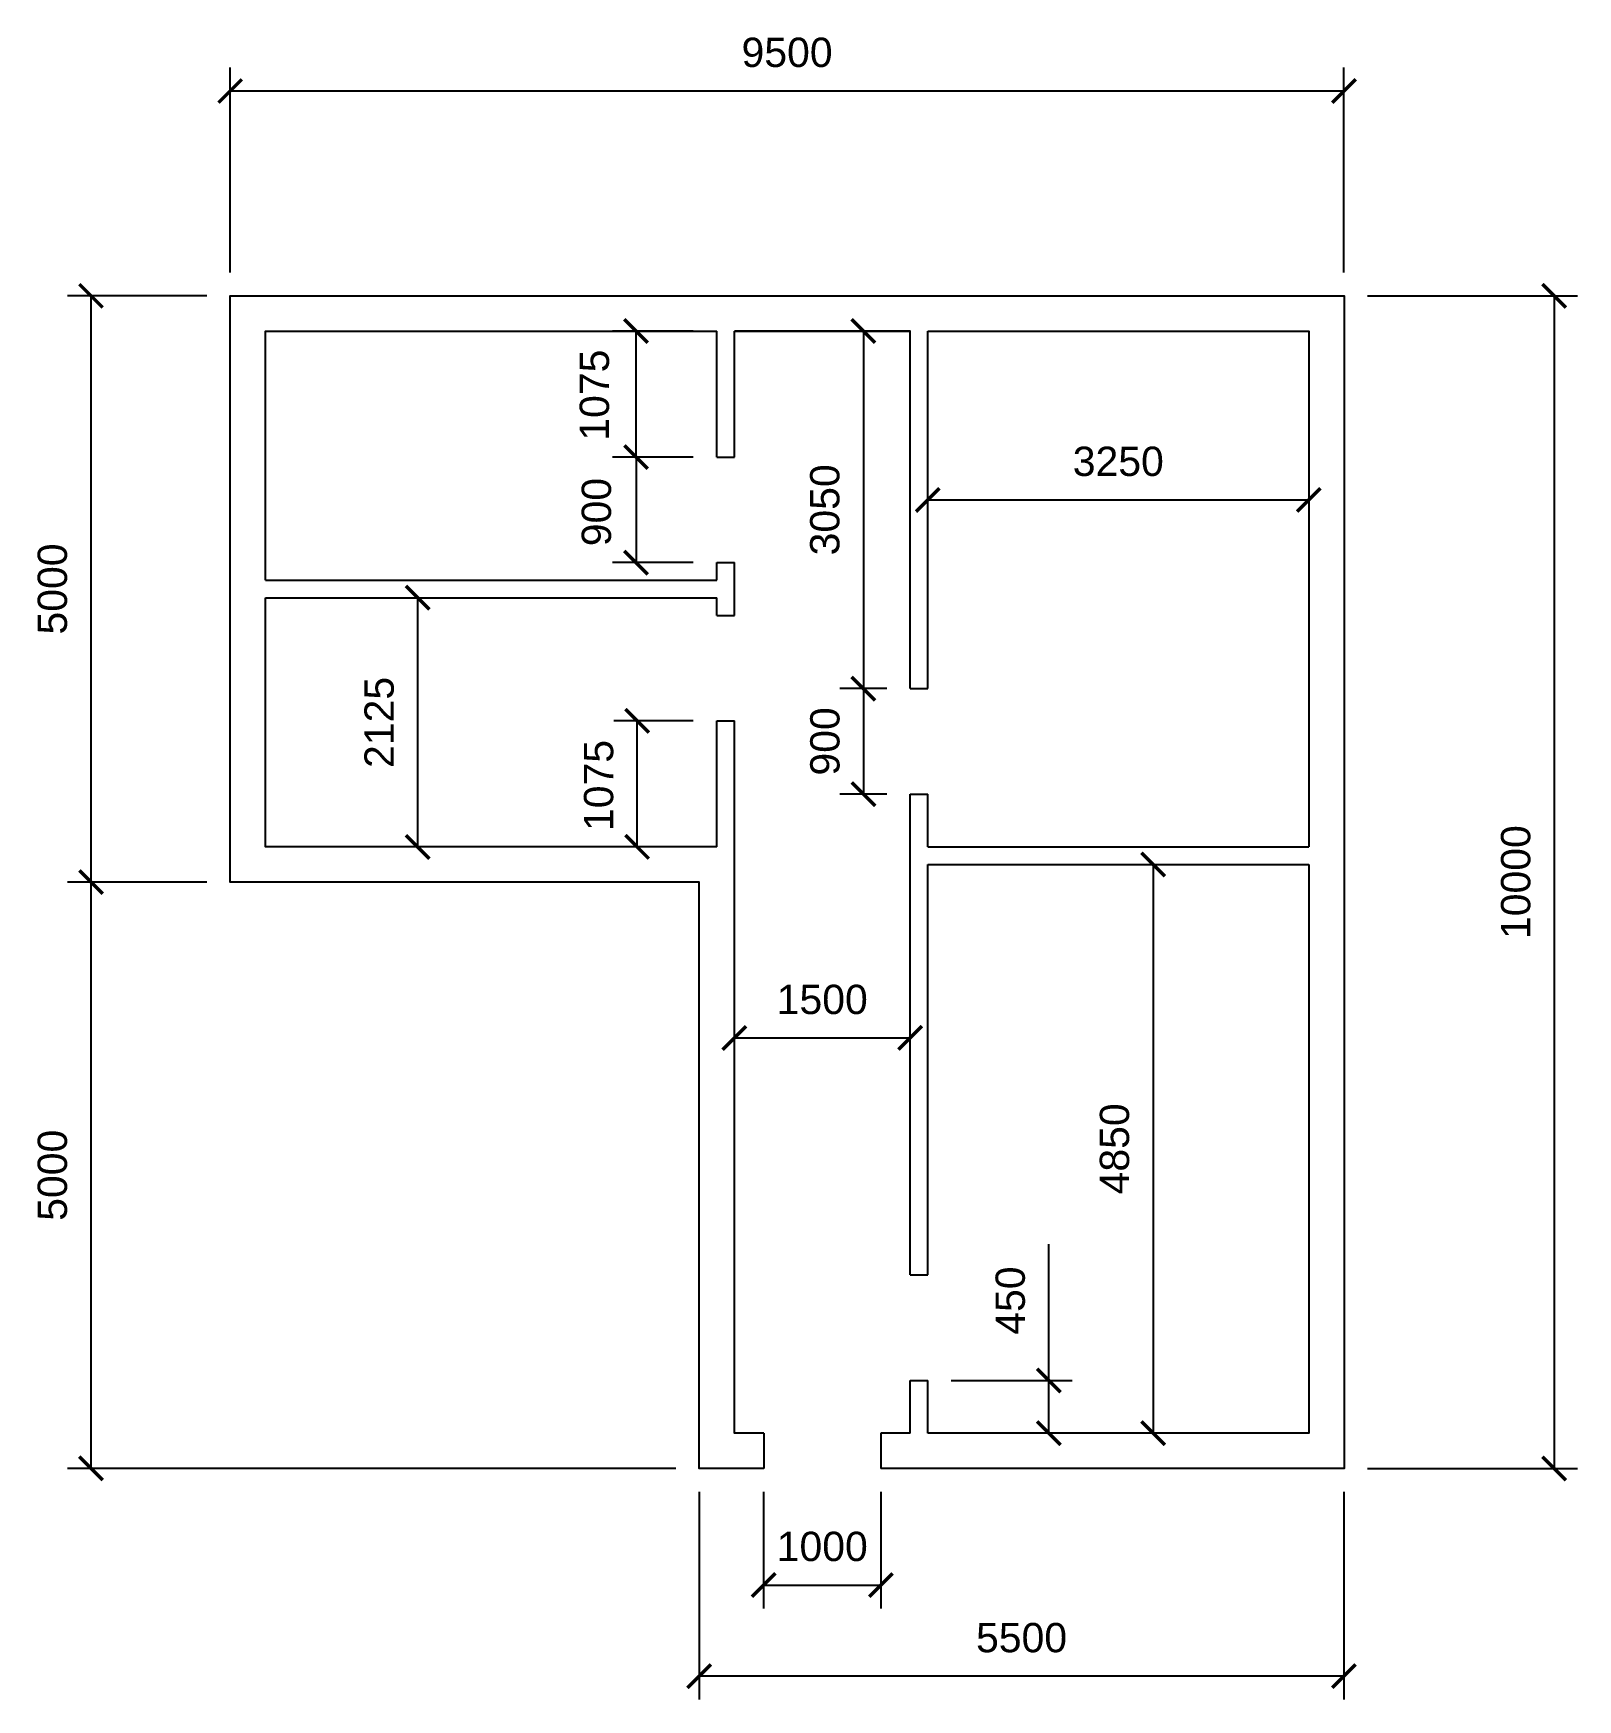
# Model space of a CAD drawing. Header units: millimetres. Extents: x 10545 to 23717, y 21176 to 35387.
import ezdxf

# ---------------------------------------------------------------- set-up
doc = ezdxf.new("R2010")
doc.units = ezdxf.units.MM
doc.layers.add('Dimensions', color=1, linetype='Continuous')
doc.layers.add('Walls', color=7, linetype='Continuous')
doc.styles.add('Annotative', font='arial.ttf')
doc.dimstyles.new('AEC', dxfattribs={"dimscale": 0, "dimtxt": 250, "dimasz": 200, "dimexe": 200, "dimexo": 200, "dimgap": 200, "dimtad": 1, "dimdec": 0, "dimtxsty": 'Annotative', "dimblk": 'ARCHTICK', "dimcen": 250, "dimclrd": 1, "dimclre": 1, "dimclrt": 7, "dimadec": 0, "dimazin": 0, "dimtfac": 1, "dimtdec": 0, "dimtmove": 0, "dimatfit": 3, "dimfxl": 1, "dimarcsym": 0})

# ---------------------------------------------------------------- blocks, each defined once
blk = doc.blocks.new('_ArchTick')
at = {"color": 0, "linetype": 'ByBlock', "const_width": 0.15}
blk.add_lwpolyline([(-0.5, -0.5), (0.5, 0.5)], dxfattribs=at)
blk = doc.blocks.new('*D5')
at = {"layer": 'Defpoints', "color": 0, "transparency": 16777216}
for p in [(21724, 33148), (21724, 23148), (23517, 23148)]:
    blk.add_point(p, dxfattribs=at)
at = {"layer": 'Dimensions', "color": 1, "lineweight": -2, "transparency": 16777216}
for p, q in [((21924, 33148), (23717, 33148)), ((23517, 33148), (23517, 23148)), ((21924, 23148), (23717, 23148))]:
    blk.add_line(p, q, dxfattribs=at)
at = {"layer": 'Dimensions', "color": 1, "lineweight": -2, "transparency": 16777216, "xscale": 200, "yscale": 200, "zscale": 200}
for p, rotation in [((23517, 33148), 90), ((23517, 23148), 270)]:
    blk.add_blockref('_ArchTick', p, dxfattribs=dict(at, rotation=rotation))
at = {"layer": 'Dimensions', "color": 7, "transparency": 16777216, "insert": (23190, 28148), "char_height": 250, "attachment_point": 5, "rotation": 90, "style": 'Annotative'}
blk.add_mtext('10000', dxfattribs=at)
blk = doc.blocks.new('*D6')
at = {"layer": 'Defpoints', "color": 0, "transparency": 16777216}
for p in [(12524, 30573), (12524, 28448), (13823, 28448)]:
    blk.add_point(p, dxfattribs=at)
at = {"layer": 'Walls', "color": 1, "lineweight": -2, "transparency": 16777216}
blk.add_line((13823, 30573), (13823, 28448), dxfattribs=at)
at = {"layer": 'Walls', "color": 1, "lineweight": -2, "transparency": 16777216, "xscale": 200, "yscale": 200, "zscale": 200}
for p, rotation in [((13823, 30573), 90), ((13823, 28448), 270)]:
    blk.add_blockref('_ArchTick', p, dxfattribs=dict(at, rotation=rotation))
at = {"layer": 'Walls', "color": 7, "transparency": 16777216, "insert": (13496, 29510), "char_height": 250, "attachment_point": 5, "rotation": 90, "style": 'Annotative'}
blk.add_mtext('2125', dxfattribs=at)
blk = doc.blocks.new('*D7')
at = {"layer": 'Defpoints', "color": 0, "transparency": 16777216}
for p in [(18024, 28898), (16524, 28448), (18024, 26819)]:
    blk.add_point(p, dxfattribs=at)
at = {"layer": 'Walls', "color": 1, "lineweight": -2, "transparency": 16777216}
blk.add_line((16524, 26819), (18024, 26819), dxfattribs=at)
at = {"layer": 'Walls', "color": 1, "lineweight": -2, "transparency": 16777216, "xscale": 200, "yscale": 200, "zscale": 200, "rotation": 180}
blk.add_blockref('_ArchTick', (16524, 26819), dxfattribs=at)
at = {"layer": 'Walls', "color": 1, "lineweight": -2, "transparency": 16777216, "xscale": 200, "yscale": 200, "zscale": 200}
blk.add_blockref('_ArchTick', (18024, 26819), dxfattribs=at)
at = {"layer": 'Walls', "color": 7, "transparency": 16777216, "insert": (17274, 27146), "char_height": 250, "attachment_point": 5, "style": 'Annotative'}
blk.add_mtext('1500', dxfattribs=at)
blk = doc.blocks.new('*D8')
at = {"layer": 'Defpoints', "color": 0, "transparency": 16777216}
for p in [(12224, 33148), (11037, 28148), (12224, 28148)]:
    blk.add_point(p, dxfattribs=at)
at = {"layer": 'Walls', "color": 1, "lineweight": -2, "transparency": 16777216}
for p, q in [((12024, 33148), (10837, 33148)), ((11037, 33148), (11037, 28148)), ((12024, 28148), (10837, 28148))]:
    blk.add_line(p, q, dxfattribs=at)
at = {"layer": 'Walls', "color": 1, "lineweight": -2, "transparency": 16777216, "xscale": 200, "yscale": 200, "zscale": 200}
for p, rotation in [((11037, 33148), 90), ((11037, 28148), 270)]:
    blk.add_blockref('_ArchTick', p, dxfattribs=dict(at, rotation=rotation))
at = {"layer": 'Walls', "color": 7, "transparency": 16777216, "insert": (10709, 30648), "char_height": 250, "attachment_point": 5, "rotation": 90, "style": 'Annotative'}
blk.add_mtext('5000', dxfattribs=at)
blk = doc.blocks.new('*D9')
at = {"layer": 'Defpoints', "color": 0, "transparency": 16777216}
for p in [(12224, 28148), (11037, 23148), (16224, 23148)]:
    blk.add_point(p, dxfattribs=at)
at = {"layer": 'Walls', "color": 1, "lineweight": -2, "transparency": 16777216}
for p, q in [((12024, 28148), (10837, 28148)), ((11037, 28148), (11037, 23148)), ((16024, 23148), (10837, 23148))]:
    blk.add_line(p, q, dxfattribs=at)
at = {"layer": 'Walls', "color": 1, "lineweight": -2, "transparency": 16777216, "xscale": 200, "yscale": 200, "zscale": 200}
for p, rotation in [((11037, 28148), 90), ((11037, 23148), 270)]:
    blk.add_blockref('_ArchTick', p, dxfattribs=dict(at, rotation=rotation))
at = {"layer": 'Walls', "color": 7, "transparency": 16777216, "insert": (10709, 25648), "char_height": 250, "attachment_point": 5, "rotation": 90, "style": 'Annotative'}
blk.add_mtext('5000', dxfattribs=at)
blk = doc.blocks.new('*D10')
at = {"layer": 'Defpoints', "color": 0, "transparency": 16777216}
for p in [(21724, 34895), (12224, 33148), (21724, 33148)]:
    blk.add_point(p, dxfattribs=at)
at = {"layer": 'Walls', "color": 1, "lineweight": -2, "transparency": 16777216}
for p, q in [((12224, 33348), (12224, 35095)), ((21724, 33348), (21724, 35095)), ((12224, 34895), (21724, 34895))]:
    blk.add_line(p, q, dxfattribs=at)
at = {"layer": 'Walls', "color": 1, "lineweight": -2, "transparency": 16777216, "xscale": 200, "yscale": 200, "zscale": 200, "rotation": 180}
blk.add_blockref('_ArchTick', (12224, 34895), dxfattribs=at)
at = {"layer": 'Walls', "color": 1, "lineweight": -2, "transparency": 16777216, "xscale": 200, "yscale": 200, "zscale": 200}
blk.add_blockref('_ArchTick', (21724, 34895), dxfattribs=at)
at = {"layer": 'Walls', "color": 7, "transparency": 16777216, "insert": (16974, 35223), "char_height": 250, "attachment_point": 5, "style": 'Annotative'}
blk.add_mtext('9500', dxfattribs=at)
blk = doc.blocks.new('*D11')
at = {"layer": 'Defpoints', "color": 0, "transparency": 16777216}
for p in [(16224, 23148), (21724, 23148), (16224, 21376)]:
    blk.add_point(p, dxfattribs=at)
at = {"layer": 'Walls', "color": 1, "lineweight": -2, "transparency": 16777216}
for p, q in [((16224, 22948), (16224, 21176)), ((21724, 22948), (21724, 21176)), ((21724, 21376), (16224, 21376))]:
    blk.add_line(p, q, dxfattribs=at)
at = {"layer": 'Walls', "color": 1, "lineweight": -2, "transparency": 16777216, "xscale": 200, "yscale": 200, "zscale": 200, "rotation": 180}
blk.add_blockref('_ArchTick', (16224, 21376), dxfattribs=at)
at = {"layer": 'Walls', "color": 1, "lineweight": -2, "transparency": 16777216, "xscale": 200, "yscale": 200, "zscale": 200}
blk.add_blockref('_ArchTick', (21724, 21376), dxfattribs=at)
at = {"layer": 'Walls', "color": 7, "transparency": 16777216, "insert": (18974, 21703), "char_height": 250, "attachment_point": 5, "style": 'Annotative'}
blk.add_mtext('5500', dxfattribs=at)
blk = doc.blocks.new('*D12')
at = {"layer": 'Defpoints', "color": 0, "transparency": 16777216}
for p in [(18024, 32848), (17625, 29798), (18024, 29798)]:
    blk.add_point(p, dxfattribs=at)
at = {"layer": 'Walls', "color": 1, "lineweight": -2, "transparency": 16777216}
for p, q in [((17824, 32848), (17425, 32848)), ((17625, 32848), (17625, 29798)), ((17824, 29798), (17425, 29798))]:
    blk.add_line(p, q, dxfattribs=at)
at = {"layer": 'Walls', "color": 1, "lineweight": -2, "transparency": 16777216, "xscale": 200, "yscale": 200, "zscale": 200}
for p, rotation in [((17625, 32848), 90), ((17625, 29798), 270)]:
    blk.add_blockref('_ArchTick', p, dxfattribs=dict(at, rotation=rotation))
at = {"layer": 'Walls', "color": 7, "transparency": 16777216, "insert": (17297, 31323), "char_height": 250, "attachment_point": 5, "rotation": 90, "style": 'Annotative'}
blk.add_mtext('3050', dxfattribs=at)
blk = doc.blocks.new('*D13')
at = {"layer": 'Defpoints', "color": 0, "transparency": 16777216}
for p in [(18024, 29798), (17625, 28898), (18024, 28898)]:
    blk.add_point(p, dxfattribs=at)
at = {"layer": 'Walls', "color": 1, "lineweight": -2, "transparency": 16777216}
for p, q in [((17824, 29798), (17425, 29798)), ((17625, 29798), (17625, 28898)), ((17824, 28898), (17425, 28898))]:
    blk.add_line(p, q, dxfattribs=at)
at = {"layer": 'Walls', "color": 1, "lineweight": -2, "transparency": 16777216, "xscale": 200, "yscale": 200, "zscale": 200}
for p, rotation in [((17625, 29798), 90), ((17625, 28898), 270)]:
    blk.add_blockref('_ArchTick', p, dxfattribs=dict(at, rotation=rotation))
at = {"layer": 'Walls', "color": 7, "transparency": 16777216, "insert": (17298, 29348), "char_height": 250, "attachment_point": 5, "rotation": 90, "style": 'Annotative'}
blk.add_mtext('900', dxfattribs=at)
blk = doc.blocks.new('*D14')
at = {"layer": 'Defpoints', "color": 0, "transparency": 16777216}
for p in [(16774, 23148), (17774, 23148), (17774, 22153)]:
    blk.add_point(p, dxfattribs=at)
at = {"layer": 'Walls', "color": 1, "lineweight": -2, "transparency": 16777216}
for p, q in [((16774, 22948), (16774, 21953)), ((17774, 22948), (17774, 21953)), ((16774, 22153), (17774, 22153))]:
    blk.add_line(p, q, dxfattribs=at)
at = {"layer": 'Walls', "color": 1, "lineweight": -2, "transparency": 16777216, "xscale": 200, "yscale": 200, "zscale": 200, "rotation": 180}
blk.add_blockref('_ArchTick', (16774, 22153), dxfattribs=at)
at = {"layer": 'Walls', "color": 1, "lineweight": -2, "transparency": 16777216, "xscale": 200, "yscale": 200, "zscale": 200}
blk.add_blockref('_ArchTick', (17774, 22153), dxfattribs=at)
at = {"layer": 'Walls', "color": 7, "transparency": 16777216, "insert": (17274, 22481), "char_height": 250, "attachment_point": 5, "style": 'Annotative'}
blk.add_mtext('1000', dxfattribs=at)
blk = doc.blocks.new('*D15')
at = {"layer": 'Defpoints', "color": 0, "transparency": 16777216}
for p in [(21424, 28298), (20096, 23448), (21424, 23448)]:
    blk.add_point(p, dxfattribs=at)
at = {"layer": 'Walls', "color": 1, "lineweight": -2, "transparency": 16777216}
blk.add_line((20096, 28298), (20096, 23448), dxfattribs=at)
at = {"layer": 'Walls', "color": 1, "lineweight": -2, "transparency": 16777216, "xscale": 200, "yscale": 200, "zscale": 200}
for p, rotation in [((20096, 28298), 90), ((20096, 23448), 270)]:
    blk.add_blockref('_ArchTick', p, dxfattribs=dict(at, rotation=rotation))
at = {"layer": 'Walls', "color": 7, "transparency": 16777216, "insert": (19768, 25873), "char_height": 250, "attachment_point": 5, "rotation": 90, "style": 'Annotative'}
blk.add_mtext('4850', dxfattribs=at)
blk = doc.blocks.new('*D16')
at = {"layer": 'Defpoints', "color": 0, "transparency": 16777216}
for p in [(18174, 23898), (19207, 23898), (18174, 23448)]:
    blk.add_point(p, dxfattribs=at)
at = {"layer": 'Walls', "color": 1, "lineweight": -2, "transparency": 16777216}
for p, q in [((19207, 23898), (19207, 25059)), ((18374, 23898), (19407, 23898)), ((19207, 23448), (19207, 23898))]:
    blk.add_line(p, q, dxfattribs=at)
at = {"layer": 'Walls', "color": 1, "lineweight": -2, "transparency": 16777216, "xscale": 200, "yscale": 200, "zscale": 200}
for p, rotation in [((19207, 23898), 90), ((19207, 23448), 270)]:
    blk.add_blockref('_ArchTick', p, dxfattribs=dict(at, rotation=rotation))
at = {"layer": 'Walls', "color": 7, "transparency": 16777216, "insert": (18879, 24579), "char_height": 250, "attachment_point": 5, "rotation": 90, "style": 'Annotative'}
blk.add_mtext('450', dxfattribs=at)
blk = doc.blocks.new('*D17')
at = {"layer": 'Defpoints', "color": 0, "transparency": 16777216}
for p in [(18174, 32848), (21424, 32848), (21424, 31407)]:
    blk.add_point(p, dxfattribs=at)
at = {"layer": 'Walls', "color": 1, "lineweight": -2, "transparency": 16777216}
blk.add_line((18174, 31407), (21424, 31407), dxfattribs=at)
at = {"layer": 'Walls', "color": 1, "lineweight": -2, "transparency": 16777216, "xscale": 200, "yscale": 200, "zscale": 200, "rotation": 180}
blk.add_blockref('_ArchTick', (18174, 31407), dxfattribs=at)
at = {"layer": 'Walls', "color": 1, "lineweight": -2, "transparency": 16777216, "xscale": 200, "yscale": 200, "zscale": 200}
blk.add_blockref('_ArchTick', (21424, 31407), dxfattribs=at)
at = {"layer": 'Walls', "color": 7, "transparency": 16777216, "insert": (19799, 31735), "char_height": 250, "attachment_point": 5, "style": 'Annotative'}
blk.add_mtext('3250', dxfattribs=at)
blk = doc.blocks.new('*D18')
at = {"layer": 'Defpoints', "color": 0, "transparency": 16777216}
for p in [(15686, 32848), (16374, 32848), (16374, 31773)]:
    blk.add_point(p, dxfattribs=at)
at = {"layer": 'Walls', "color": 1, "lineweight": -2, "transparency": 16777216}
for p, q in [((16174, 32848), (15486, 32848)), ((15686, 31773), (15686, 32848))]:
    blk.add_line(p, q, dxfattribs=at)
at = {"layer": 'Walls', "color": 1, "lineweight": -2, "transparency": 16777216, "xscale": 200, "yscale": 200, "zscale": 200}
for p, rotation in [((15686, 32848), 90), ((15686, 31773), 270)]:
    blk.add_blockref('_ArchTick', p, dxfattribs=dict(at, rotation=rotation))
at = {"layer": 'Walls', "color": 7, "transparency": 16777216, "insert": (15332, 32301), "char_height": 250, "attachment_point": 5, "rotation": 90, "style": 'Annotative'}
blk.add_mtext('1075', dxfattribs=at)
blk = doc.blocks.new('*D19')
at = {"layer": 'Defpoints', "color": 0, "transparency": 16777216}
for p in [(16374, 31773), (15686, 30873), (16374, 30873)]:
    blk.add_point(p, dxfattribs=at)
at = {"layer": 'Walls', "color": 1, "lineweight": -2, "transparency": 16777216}
for p, q in [((16174, 31773), (15486, 31773)), ((15686, 31773), (15686, 30873)), ((16174, 30873), (15486, 30873))]:
    blk.add_line(p, q, dxfattribs=at)
at = {"layer": 'Walls', "color": 1, "lineweight": -2, "transparency": 16777216, "xscale": 200, "yscale": 200, "zscale": 200}
for p, rotation in [((15686, 31773), 90), ((15686, 30873), 270)]:
    blk.add_blockref('_ArchTick', p, dxfattribs=dict(at, rotation=rotation))
at = {"layer": 'Walls', "color": 7, "transparency": 16777216, "insert": (15349, 31304), "char_height": 250, "attachment_point": 5, "rotation": 90, "style": 'Annotative'}
blk.add_mtext('900', dxfattribs=at)
blk = doc.blocks.new('*D20')
at = {"layer": 'Defpoints', "color": 0, "transparency": 16777216}
for p in [(15695, 29523), (16374, 29523), (16374, 28448)]:
    blk.add_point(p, dxfattribs=at)
at = {"layer": 'Walls', "color": 1, "lineweight": -2, "transparency": 16777216}
for p, q in [((16174, 29523), (15495, 29523)), ((15695, 28448), (15695, 29523)), ((16174, 28448), (15495, 28448))]:
    blk.add_line(p, q, dxfattribs=at)
at = {"layer": 'Walls', "color": 1, "lineweight": -2, "transparency": 16777216, "xscale": 200, "yscale": 200, "zscale": 200}
for p, rotation in [((15695, 29523), 90), ((15695, 28448), 270)]:
    blk.add_blockref('_ArchTick', p, dxfattribs=dict(at, rotation=rotation))
at = {"layer": 'Walls', "color": 7, "transparency": 16777216, "insert": (15368, 28972), "char_height": 250, "attachment_point": 5, "rotation": 90, "style": 'Annotative'}
blk.add_mtext('1075', dxfattribs=at)

msp = doc.modelspace()

# ---------------------------------------------------------------- linework, layer by layer
at = {"layer": 'Walls'}
for p, q in [((16374.4, 31772.9), (16374.4, 32847.9)), ((16524.4, 31772.9), (16524.4, 32847.9)), ((18024.4, 29797.9), (18024.4, 32847.9)), ((18174.4, 29797.9), (18174.4, 32847.9)), ((16374.4, 31772.9), (16524.4, 31772.9)), ((16374.4, 30722.9), (16374.4, 30872.9)), ((16374.4, 30872.9), (16524.4, 30872.9)), ((16524.4, 30422.9), (16524.4, 30872.9)), ((12524.4, 30722.9), (16374.4, 30722.9)), ((12524.4, 30572.9), (16374.4, 30572.9)), ((16374.4, 30422.9), (16374.4, 30572.9)), ((16374.4, 30422.9), (16524.4, 30422.9)), ((18024.4, 29797.9), (18174.4, 29797.9)), ((16374.4, 28447.9), (16374.4, 29522.9)), ((16374.4, 29522.9), (16524.4, 29522.9)), ((16524.4, 28447.9), (16524.4, 29522.9)), ((18024.4, 24797.9), (18024.4, 28897.9)), ((18024.4, 28897.9), (18174.4, 28897.9)), ((18174.4, 28447.9), (18174.4, 28897.9)), ((18174.4, 28447.9), (21424.4, 28447.9)), ((18174.4, 28297.9), (21424.4, 28297.9)), ((18174.4, 24797.9), (18174.4, 28297.9)), ((18024.4, 24797.9), (18174.4, 24797.9)), ((18024.4, 23447.9), (18024.4, 23897.9)), ((18024.4, 23897.9), (18174.4, 23897.9)), ((18174.4, 23447.9), (18174.4, 23897.9)), ((16774.4, 23447.9), (16774.4, 23147.9)), ((17774.4, 23447.9), (17774.4, 23147.9))]:
    msp.add_line(p, q, dxfattribs=at)
for points in [[(16774.4, 23147.9), (16224.4, 23147.9), (16224.4, 23147.9), (16224.4, 28147.9), (12224.4, 28147.9), (12224.4, 33147.9), (21724.4, 33147.9), (21724.4, 23147.9), (21724.4, 23147.9), (17774.4, 23147.9)], [(12524.4, 30722.9), (12524.4, 32847.9), (16374.4, 32847.9)], [(18174.4, 32847.9), (21424.4, 32847.9), (21424.4, 28447.9)], [(16374.4, 28447.9), (12524.4, 28447.9), (12524.4, 30572.9)], [(16774.4, 23447.9), (16524.4, 23447.9), (16524.4, 28447.9)], [(21424.4, 28297.9), (21424.4, 23447.9), (18174.4, 23447.9)], [(18024.4, 23447.9), (17774.4, 23447.9)]]:
    msp.add_lwpolyline(points, dxfattribs=at)
msp.add_lwpolyline([(16524.4, 32847.9), (18024.4, 32847.9)], close=True, dxfattribs=at)

# ---------------------------------------------------------------- dimensions: what is measured, and where the dimension line sits
at = {"layer": 'Dimensions'}
dim = msp.add_linear_dim(base=(23517.3, 23147.9), p1=(21724.4, 33147.9), p2=(21724.4, 23147.9), angle=90, dimstyle='AEC', dxfattribs=at)
dim.commit()
dim.dimension.update_dxf_attribs({"geometry": '*D5', "text_midpoint": (23517.3, 28147.9), "dimtype": 160})
at = {"layer": 'Walls'}
for base, p1, p2, picture, middle in [((21724.4, 34895.1), (12224.4, 33147.9), (21724.4, 33147.9), '*D10', (16974.4, 35222.8)), ((16224.4, 21375.5), (21724.4, 23147.9), (16224.4, 23147.9), '*D11', (18974.4, 21703.2))]:
    dim = msp.add_linear_dim(base=base, p1=p1, p2=p2, dimstyle='AEC', dxfattribs=at)
    dim.commit()
    dim.dimension.update_dxf_attribs({"geometry": picture, "text_midpoint": middle})
for base, p1, p2, picture, middle in [((11036.8, 28147.9), (12224.4, 33147.9), (12224.4, 28147.9), '*D8', (10709.1, 30647.9)), ((17625.2, 29797.9), (18024.4, 32847.9), (18024.4, 29797.9), '*D12', (17297.5, 31322.9)), ((11036.8, 23147.9), (12224.4, 28147.9), (16224.4, 23147.9), '*D9', (10709.1, 25647.9))]:
    dim = msp.add_linear_dim(base=base, p1=p1, p2=p2, angle=90, dimstyle='AEC', dxfattribs=at)
    dim.commit()
    dim.dimension.update_dxf_attribs({"geometry": picture, "text_midpoint": middle})
for base, p1, p2, override, picture, middle in [((15685.5, 32847.9), (16374.4, 31772.9), (16374.4, 32847.9), {"dimse1": 1, "dimtmove": 2}, '*D18', (15332.4, 32301.1)), ((15685.5, 30872.9), (16374.4, 31772.9), (16374.4, 30872.9), {"dimtmove": 2}, '*D19', (15348.8, 31303.6)), ((15695.4, 29522.9), (16374.4, 28447.9), (16374.4, 29522.9), {"dimtmove": 2}, '*D20', (15367.7, 28972.1))]:
    dim = msp.add_linear_dim(base=base, p1=p1, p2=p2, angle=90, dimstyle='AEC', override=override, dxfattribs=at)
    dim.commit()
    dim.dimension.update_dxf_attribs({"geometry": picture, "text_midpoint": middle, "dimtype": 160})
dim = msp.add_linear_dim(base=(21424.4, 31407.1), p1=(18174.4, 32847.9), p2=(21424.4, 32847.9), dimstyle='AEC', override={"dimse1": 1, "dimse2": 1}, dxfattribs=at)
dim.commit()
dim.dimension.update_dxf_attribs({"geometry": '*D17', "text_midpoint": (19799.4, 31734.8)})
for base, p1, p2, override, picture, middle in [((13823.4, 28447.9), (12524.4, 30572.9), (12524.4, 28447.9), {"dimse1": 1, "dimse2": 1}, '*D6', (13495.8, 29510.4)), ((20095.7, 23447.9), (21424.4, 28297.9), (21424.4, 23447.9), {"dimse1": 1, "dimse2": 1}, '*D15', (19768, 25872.9)), ((19206.7, 23897.9), (18174.4, 23447.9), (18174.4, 23897.9), {"dimse1": 1}, '*D16', (18879, 24578.7))]:
    dim = msp.add_linear_dim(base=base, p1=p1, p2=p2, angle=90, dimstyle='AEC', override=override, dxfattribs=at)
    dim.commit()
    dim.dimension.update_dxf_attribs({"geometry": picture, "text_midpoint": middle})
dim = msp.add_linear_dim(base=(17625.2, 28897.9), p1=(18024.4, 29797.9), p2=(18024.4, 28897.9), angle=90, dimstyle='AEC', dxfattribs=at)
dim.commit()
dim.dimension.update_dxf_attribs({"geometry": '*D13', "text_midpoint": (17625.2, 29347.9), "dimtype": 160})
dim = msp.add_linear_dim(base=(18024.4, 26818.6), p1=(16524.4, 28447.9), p2=(18024.4, 28897.9), dimstyle='AEC', override={"dimse1": 1, "dimse2": 1}, dxfattribs=at)
dim.commit()
dim.dimension.update_dxf_attribs({"geometry": '*D7', "text_midpoint": (17274.4, 26818.6), "dimtype": 160})
dim = msp.add_linear_dim(base=(17774.4, 22153.2), p1=(16774.4, 23147.9), p2=(17774.4, 23147.9), dimstyle='AEC', dxfattribs=at)
dim.commit()
dim.dimension.update_dxf_attribs({"geometry": '*D14', "text_midpoint": (17274.4, 22153.2), "dimtype": 160})

doc.saveas('drawing.dxf')
